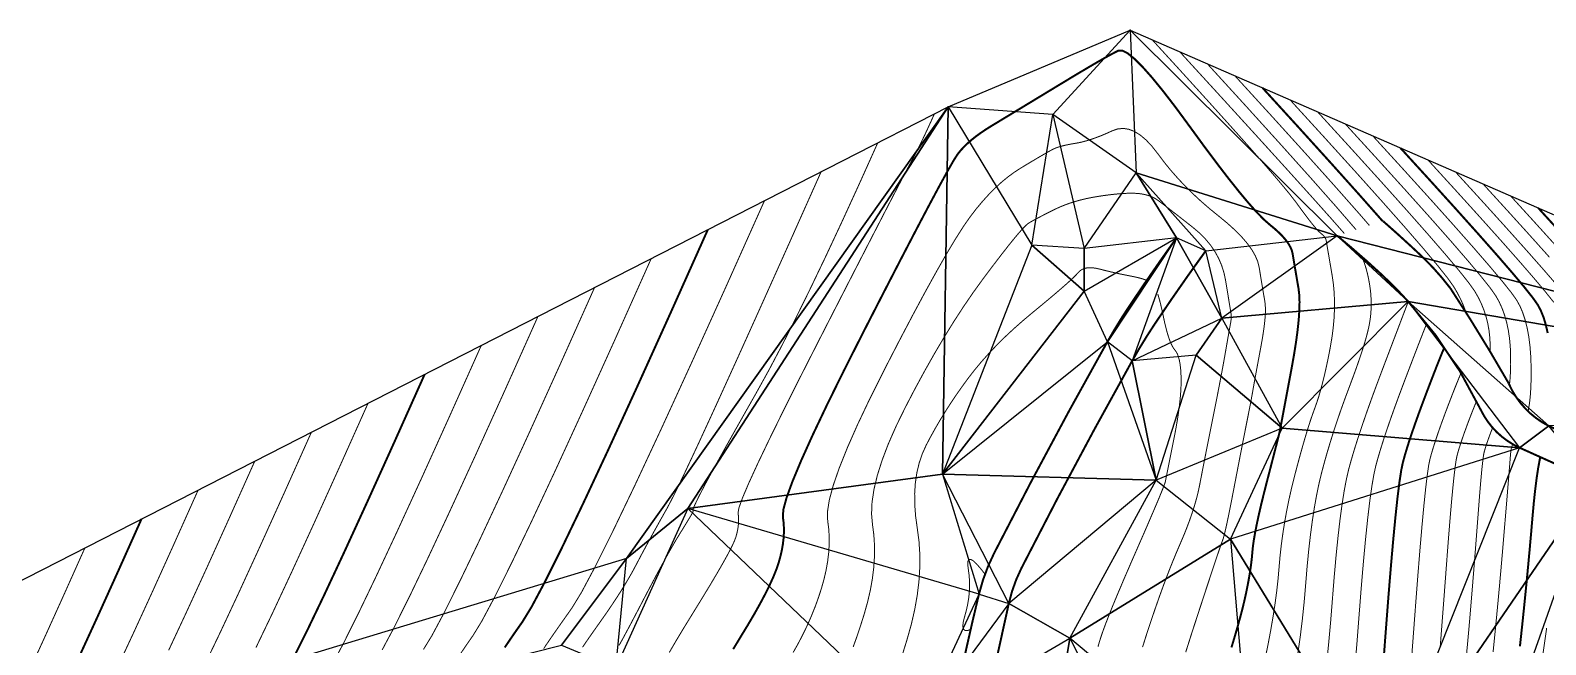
# Model space of a CAD drawing. Extents: x 1060 to 1934, y 610 to 1562.
# Drawn here: x 1162.7 to 1276.8, y 861.5 to 907.8 of the extents above; entities that cross this region are included whole.
import ezdxf

# ---------------------------------------------------------------- set-up
doc = ezdxf.new("R2010")
doc.units = 0
doc.header["$LTSCALE"] = 0.5
doc.header["$PDSIZE"] = 0.2
doc.linetypes.add('X3', pattern=[5, 4, -1])
for name, color, linetype in [('DGX', 2, 'CONTINUOUS'), ('DLSS', 4, 'CONTINUOUS'), ('SJW', 1, 'CONTINUOUS'), ('ZDH', 1, 'CONTINUOUS')]:
    doc.layers.add(name, color=color, linetype=linetype)

msp = doc.modelspace()

# ---------------------------------------------------------------- linework, layer by layer
at = {"layer": 'DGX', "color": 3, "linetype": 'Continuous', "const_width": 0.15, "flags": 128}
for points, elevation in [([(1215.656359957719, 861.1866494219983), (1216.197684294329, 862.084585948035), (1216.746067892382, 862.9822647481072), (1217.240658169771, 863.8236402288985), (1217.681455126496, 864.608712390409), (1218.068458762556, 865.3374812326385), (1218.401669077953, 866.0099467555874), (1218.681086072686, 866.6261089592554), (1218.906709746754, 867.1859678436425), (1219.078540100159, 867.6895234087488), (1219.21034252446, 868.1595012589337), (1219.315882411217, 868.6186269985566), (1219.39515976043, 869.0669006276174), (1219.448174572101, 869.5043221461164), (1219.474926846227, 869.9308915540533), (1219.47541658281, 870.3466088514283), (1219.44964378185, 870.7514740382413), (1219.397608443346, 871.1454871144922), (1219.43523196616, 871.7027500509118), (1219.678435749155, 872.5973648182309), (1220.127219792331, 873.8293314164492), (1220.781584095687, 875.3986498455669), (1221.641528659223, 877.3053201055839), (1222.70705348294, 879.5493421965002), (1223.978158566838, 882.1307161183158), (1225.454843910916, 885.0494418710308), (1226.947986041683, 887.9605043046987), (1228.268461485648, 890.518888269373), (1229.41627024281, 892.7245937650537), (1230.391412313169, 894.5776207917407), (1231.193887696726, 896.0779693494343), (1231.82369639348, 897.2256394381343), (1232.280838403432, 898.0206310578407), (1232.56531372658, 898.4629442085536), (1232.778659922039, 898.7289691610838), (1233.02241454892, 898.9950961862421), (1233.296577607224, 899.2613252840287), (1233.60114909695, 899.5276564544434), (1233.936129018099, 899.7940896974865), (1234.301517370671, 900.0606250131576), (1234.697314154665, 900.327262401457), (1235.123519370082, 900.5940018623846), (1235.590873540895, 900.8765909604746), (1236.110117191078, 901.1907772602611), (1236.681250320632, 901.5365607617442), (1237.304272929555, 901.9139414649238), (1237.979185017848, 902.3229193698), (1238.705986585511, 902.7634944763727), (1239.484677632545, 903.235666784642), (1240.315258158948, 903.7394362946077), (1241.13275287591, 904.2333350702579), (1241.872186494619, 904.6758951755804), (1242.533559015075, 905.0671166105753), (1243.116870437279, 905.4069993752424), (1243.62212076123, 905.6955434695819), (1244.049309986927, 905.9327488935936), (1244.398438114373, 906.1186156472777), (1244.669505143565, 906.2531437306342), (1244.956352711051, 906.2592435630412), (1245.352822453377, 906.0598255638773), (1245.858914370543, 905.6548897331425), (1246.474628462548, 905.0444360708366), (1247.199964729393, 904.2284645769597), (1248.034923171077, 903.206975251512), (1248.979503787602, 901.9799680944932), (1250.033706578966, 900.5474431059035), (1251.098123865632, 899.088644064132), (1252.073347968064, 897.7828147475677), (1252.95937888626, 896.6299551562107), (1253.756216620222, 895.630065290061), (1254.463861169948, 894.7831451491185), (1255.08231253544, 894.0891947333834), (1255.611570716696, 893.5482140428553), (1256.051635713718, 893.1602030775348), (1256.424797837833, 892.8534237235622), (1256.75334740037, 892.5561378670782), (1257.037284401329, 892.268345508083), (1257.27660884071, 891.9900466465767), (1257.471320718514, 891.721241282559), (1257.621420034739, 891.4619294160301), (1257.726906789387, 891.21211104699), (1257.787780982456, 890.9717861754386), (1257.82847293033, 890.7245640881833), (1257.873412949391, 890.4540540720315), (1257.922601039638, 890.1602561269829), (1257.976037201072, 889.8431702530378), (1258.033721433693, 889.502796450196), (1258.0956537375, 889.1391347184577), (1258.161834112493, 888.7521850578228), (1258.232262558674, 888.3419474682912), (1258.287600192109, 887.8788797210453), (1258.308508128865, 887.3334395872672), (1258.294986368945, 886.7056270669569), (1258.247034912346, 885.9954421601145), (1258.164653759069, 885.2028848667399), (1258.047842909115, 884.327955186833), (1257.896602362483, 883.3706531203941), (1257.710932119173, 882.3309786674231), (1257.520620035618, 881.3170519984313), (1257.355453968249, 880.4369932839306), (1257.215433917068, 879.6908025239209), (1257.100559882074, 879.0784797184021), (1257.010831863268, 878.6000248673744), (1256.946249860648, 878.2554379708376), (1256.906813874216, 878.0447190287919), (1256.89252390397, 877.9678680412371), (1256.890681593348, 877.9574135687404), (1256.888588585785, 877.945884171869), (1256.88624488128, 877.9332798506227), (1256.883650479835, 877.9196006050017), (1256.880805381448, 877.9048464350059), (1256.877709586121, 877.8890173406353), (1256.874363093852, 877.8721133218899), (1256.870765904642, 877.8541343787696), (1256.866664149017, 877.8335828713476), (1256.861803957502, 877.8089611596971), (1256.856185330098, 877.7802692438179), (1256.849808266805, 877.74750712371), (1256.842672767622, 877.7106747993734), (1256.83477883255, 877.6697722708082), (1256.826126461589, 877.6247995380143), (1256.816715654738, 877.5757566009918), (1256.792629852269, 877.4703857039638), (1256.739952494455, 877.2564290911534), (1256.658683581295, 876.9338867625607), (1256.548823112789, 876.5027587181858), (1256.410371088937, 875.9630449580284), (1256.243327509739, 875.3147454820887), (1256.047692375196, 874.5578602903668), (1255.823465685306, 873.6923893828623), (1255.598063784126, 872.8062783099125), (1255.398903015709, 871.9874726218542), (1255.225983380055, 871.2359723186873), (1255.079304877165, 870.5517774004119), (1254.958867507039, 869.9348878670279), (1254.864671269677, 869.3853037185353), (1254.796716165078, 868.9030249549342), (1254.755002193242, 868.4880515762245), (1254.720718410214, 868.097743125557), (1254.675053872038, 867.6894591460823), (1254.618008578712, 867.2631996378005), (1254.549582530237, 866.8189646007116), (1254.469775726613, 866.3567540348156), (1254.37858816784, 865.8765679401123), (1254.276019853918, 865.378406316602), (1254.162070784848, 864.8622691642845), (1254.02715806687, 864.300199994372), (1253.861698806225, 863.6642423180763), (1253.665693002915, 862.9543961353977), (1253.439140656938, 862.170661446336), (1253.182041768296, 861.3130382508913)], 27.5), ([(1255.529453148401, 903.44170944846), (1258.26466884623, 900.4465854089462), (1260.675955855815, 897.7849664457957), (1262.763314177158, 895.4568525590081), (1264.526743810257, 893.4622437485837), (1264.57903531903, 893.4019022664941)], 25), ([(1265.905340365957, 898.9260162792211), (1268.112644441414, 896.5089675966738), (1270.058539841028, 894.3610556826915), (1271.743026564798, 892.4822805372742), (1273.166104612724, 890.872642160422), (1274.327773984806, 889.5321405521347), (1275.228034681044, 888.4607757124126), (1275.866886701439, 887.6585476412554), (1276.244330045989, 887.1254563386632), (1276.476575698847, 886.6931169668114), (1276.679834644165, 886.1931446878755), (1276.854106881943, 885.6255395018551), (1276.99939241218, 884.9903014087505)], 22.5), ([(1276.281227583512, 894.4103231099824), (1277.960620036599, 892.5713497844013)], 20), ([(1198.448983938858, 861.3108075081635), (1198.828684011742, 861.8752472969828), (1199.273055665216, 862.5193828984213), (1199.782098899279, 863.243214312479), (1200.474065395336, 864.3729915992477), (1201.467206834791, 866.234964818819), (1202.761523217643, 868.8291339711927), (1204.357014543893, 872.1554990563691), (1206.25368081354, 876.2140600743479), (1208.451522026585, 881.0048170251292), (1210.950538183028, 886.5277699087131), (1213.750729282869, 892.7829187250996)], 25), ([(1269.219989794119, 883.9116972473535), (1269.197924048928, 883.8627067591299), (1269.058256846097, 883.5322393544274), (1268.885013921444, 883.1068494317312), (1268.678195274971, 882.5865369910413), (1268.437800906677, 881.9713020323577), (1268.163830816562, 881.2611445556805), (1267.856285004626, 880.4560645610095), (1267.544880602816, 879.6284973392685), (1267.259334743076, 878.8508781813814), (1266.999647425407, 878.123207087348), (1266.765818649808, 877.4454840571682), (1266.55784841628, 876.8177090908423), (1266.375736724823, 876.2398821883701), (1266.219483575437, 875.7120033497515), (1266.089088968121, 875.234072574987), (1265.966227834375, 874.6395603473792), (1265.832575105697, 873.7619371502318), (1265.688130782088, 872.6012029835446), (1265.532894863548, 871.1573578473177), (1265.366867350076, 869.430401741551), (1265.190048241672, 867.4203346662446), (1265.002437538337, 865.1271566213985), (1264.804035240071, 862.5508676070126), (1264.611085785127, 859.9945982760056)], 25), ([(1182.51303594933, 860.4673311495209), (1183.557271881055, 862.5602696904923), (1184.844491446301, 865.2439334298969), (1186.374694645069, 868.5183223677344), (1188.147881477357, 872.3834365040052), (1190.164051943166, 876.8392758387089), (1192.423206042497, 881.8858403718458)], 22.5), ([(1276.443739374819, 875.6500112819383), (1276.40049828975, 875.4664637369559), (1276.280539657731, 874.820978490953), (1276.1654815553, 874.0600037783095), (1276.05532398246, 873.1835395990253), (1275.950066939208, 872.1915859531006), (1275.849710425546, 871.0841428405352), (1275.749319344247, 869.9132440954523), (1275.643958598084, 868.7309235519754), (1275.533628187058, 867.5371812101041), (1275.418328111168, 866.3320170698387), (1275.298058370415, 865.1154311311791), (1275.172818964798, 863.8874233941252), (1275.042609894318, 862.6479938586772), (1274.907431158974, 861.3971425248349)], 22.5), ([(1162.524931073605, 852.8640450132755), (1162.949501906915, 853.5572440147173), (1163.558865063869, 854.6996974802229), (1164.353020544468, 856.291405409792), (1165.33196834871, 858.3323678034249), (1166.495708476598, 860.8225846611213), (1167.844240928129, 863.7620559828813), (1169.377565703305, 867.150781768705), (1171.095682802125, 870.9887620185923)], 20)]:
    msp.add_lwpolyline(points, dxfattribs=dict(at, elevation=elevation))
at = {"layer": 'DGX', "linetype": 'Continuous', "const_width": 0.075, "flags": 128}
for points, elevation in [([(1247.228743374357, 907.054263983851), (1249.452812995969, 904.6204363829258), (1251.428096535681, 902.44500648596), (1253.154593993492, 900.5279742929533), (1254.632305369404, 898.869339803906), (1255.861230663416, 897.4691030188178), (1256.841369875528, 896.3272639376889), (1257.57272300574, 895.4438225605193), (1258.055290054052, 894.8187788873088), (1258.397210919676, 894.3490933705112), (1258.706625501826, 893.9317264625804), (1258.9835338005, 893.566678163516), (1259.2279358157, 893.2539484733181), (1259.439831547425, 892.9935373919869), (1259.619220995674, 892.7854449195223), (1259.766104160449, 892.6296710559243), (1259.88048104175, 892.5262158011928), (1259.973070140214, 892.4500976156207), (1260.054589956483, 892.3763349595006), (1260.125040490555, 892.3049278328326), (1260.184421742432, 892.2358762356168), (1260.232733712113, 892.169180167853), (1260.269976399597, 892.1048396295413), (1260.296149804886, 892.0428546206817), (1260.311253927978, 891.9832251412743), (1260.326748676454, 891.8904943260561), (1260.354093957895, 891.7292053097644), (1260.393289772301, 891.4993580923993), (1260.444336119671, 891.2009526739607), (1260.507233000005, 890.8339890544487), (1260.581980413303, 890.3984672338631), (1260.668578359566, 889.8943872122042), (1260.767026838794, 889.3217489894716), (1260.856119553109, 888.7061079176195), (1260.914650204636, 888.0730193486019), (1260.942618793375, 887.4224832824185), (1260.940025319326, 886.7544997190694), (1260.906869782489, 886.0690686585547), (1260.843152182864, 885.3661901008743), (1260.74887252045, 884.6458640460282), (1260.624030795248, 883.9080904940165), (1260.483044395945, 883.1829587525273), (1260.340330711227, 882.5005581292488), (1260.195889741095, 881.8608886241809), (1260.049721485547, 881.2639502373238), (1259.901825944585, 880.7097429686772), (1259.752203118209, 880.1982668182414), (1259.600853006417, 879.7295217860163), (1259.447775609211, 879.303507872002), (1259.289294436848, 878.8695422433793), (1259.121732999584, 878.3769420673294), (1258.94509129742, 877.8257073438523), (1258.759369330357, 877.2158380729479), (1258.564567098393, 876.5473342546163), (1258.360684601529, 875.8201958888576), (1258.147721839765, 875.0344229756716), (1257.925678813101, 874.1900155150585), (1257.709279954962, 873.3178594860744), (1257.513249698774, 872.4488408677761), (1257.337588044537, 871.5829596601632), (1257.18229499225, 870.7202158632358), (1257.047370541914, 869.8606094769941), (1256.932814693528, 869.004140501438), (1256.838627447093, 868.1508089365673), (1256.764808802608, 867.3006147823821), (1256.688510579595, 866.431987151975), (1256.586884597574, 865.5233551584383), (1256.459930856545, 864.574718801772), (1256.307649356507, 863.586078081976), (1256.130040097462, 862.5574329990504), (1255.927103079409, 861.4887835529953), (1255.698838302348, 860.3801297438105)], 27), ([(1249.303920817868, 906.1511253500032), (1252.342872406718, 902.8301710732275), (1254.994361135082, 899.9233728113287), (1257.258387002961, 897.4307305643072), (1259.134950010354, 895.3522443321626), (1260.624050157262, 893.6879141148953), (1261.682275018671, 892.4870057593347)], 26.5), ([(1251.379098261379, 905.2479867161555), (1254.325478608156, 902.0216325338554), (1256.92292226173, 899.1545307510374), (1259.171429222102, 896.6466813677017), (1261.07099948927, 894.4980843838483), (1262.570640667635, 892.767582177486)], 26), ([(1253.45427570489, 904.3448480823077), (1256.295073727193, 901.2341089714008), (1258.799439058773, 898.4697485984166), (1260.96737169963, 896.0517669633549), (1262.798871649763, 893.9801640662159), (1263.574837993332, 893.08474222199)], 25.5), ([(1257.604630591912, 902.5385708146122), (1260.234263965267, 899.6590618464918), (1262.552472652858, 897.1001842931748), (1264.559256654686, 894.8619381546613), (1266.25461597075, 892.9443234309513), (1267.638550601052, 891.3473401220447), (1268.711060545589, 890.0709882279415), (1269.472145804364, 889.1152677486417), (1269.921806377375, 888.4801786841456), (1270.19779542275, 888.0089658244189), (1270.437866098616, 887.544873959428), (1270.642018404972, 887.0879030891728), (1270.810252341819, 886.6380532136532), (1270.835025667704, 886.5551614794208)], 24.5), ([(1259.679808035424, 901.6354321807645), (1262.203859084304, 898.8715382840373), (1264.428989449901, 896.415402140554), (1266.355199132214, 894.2670237503145), (1267.982488131244, 892.4264031133189), (1269.31085644699, 890.8935402295671), (1270.340304079453, 889.6684350990591), (1271.070831028633, 888.7510877217951), (1271.502437294529, 888.141498097775), (1271.767498747789, 887.6794810733593), (1271.998391259063, 887.2048514949088), (1272.19511482835, 886.7176093624234), (1272.35766945565, 886.2177546759033), (1272.486055140964, 885.7052874353483), (1272.58027188429, 885.1802076407586), (1272.640319685629, 884.642515292134), (1272.666198544982, 884.0922103894745), (1272.667435596187, 883.583066293349)], 24), ([(1210.843408706367, 860.9371656939377), (1211.348971611183, 861.8054107001742), (1211.944080649107, 862.7959214483277), (1212.628735820141, 863.9086979383981), (1213.31736838607, 865.0249616575637), (1213.924409608685, 866.0259340930027), (1214.449859487983, 866.9116152447152), (1214.893718023965, 867.6820051127011), (1215.255985216631, 868.3371036969605), (1215.536661065982, 868.8769109974933), (1215.735745572017, 869.3014270142995), (1215.853238734736, 869.6106517473793), (1215.922987286955, 869.8593594232775), (1215.978837961492, 870.1023242685393), (1216.020790758345, 870.3395462831647), (1216.048845677515, 870.5710254671538), (1216.063002719002, 870.7967618205065), (1216.063261882806, 871.0167553432228), (1216.049623168926, 871.2310060353028), (1216.022086577364, 871.4395138967463), (1216.087299485316, 871.8229656075139), (1216.35190926998, 872.5620478475659), (1216.815915931357, 873.6567606169021), (1217.479319469447, 875.1071039155229), (1218.342119884248, 876.913077743428), (1219.404317175763, 879.0746821006173), (1220.665911343989, 881.5919169870912), (1222.126902388928, 884.4647824028494), (1223.60056662706, 887.3433264925428), (1224.900180374865, 889.8775974008221), (1226.025743632343, 892.0675951276874), (1226.977256399494, 893.9133196731384), (1227.754718676318, 895.4147710371755), (1228.358130462816, 896.5719492197985), (1228.787491758987, 897.3848542210073), (1229.04280256483, 897.8534860408022), (1229.2177078259, 898.1699052313618), (1229.405852487747, 898.5261723448651), (1229.607236550372, 898.9222873813121), (1229.821860013775, 899.3582503407029), (1230.049722877956, 899.8340612230372), (1230.290825142915, 900.3497200283153), (1230.545166808652, 900.9052267565371), (1230.812747875166, 901.5005814077026)], 27), ([(1261.754985478935, 900.7322935469167), (1264.173454203341, 898.0840147215828), (1266.305506246943, 895.7306199879331), (1268.151141609742, 893.6721093459677), (1269.710360291737, 891.9084827956865), (1270.983162292929, 890.4397403370896), (1271.969547613317, 889.2658819701769), (1272.669516252902, 888.3869076949485), (1273.083068211682, 887.8028175114043), (1273.337202072829, 887.3499963222996), (1273.558916419511, 886.8648290303895), (1273.748211251729, 886.3473156356741), (1273.905086569483, 885.7974561381533), (1274.029542372771, 885.2152505378272), (1274.121578661596, 884.6006988346958), (1274.181195435955, 883.9538010287589), (1274.208392695851, 883.2745571200169), (1274.210011987981, 882.6080907484977), (1274.192894859045, 881.9995255542301), (1274.157041309044, 881.4488615372137), (1274.116014725289, 881.0785302195349)], 23.5), ([(1207.063520544249, 861.4710568740131), (1207.323568776358, 861.9416637351062), (1207.629322710341, 862.5065479922863), (1207.980782346199, 863.1657096455533), (1208.377947683931, 863.9191486949072), (1208.820818723538, 864.7668651403482), (1209.272359698481, 865.6298111909887), (1209.695534842221, 866.4289390559413), (1210.09034415476, 867.1642487352062), (1210.456787636095, 867.8357402287834), (1210.794865286229, 868.4434135366727), (1211.10457710516, 868.9872686588742), (1211.385923092888, 869.467305595388), (1211.638903249415, 869.8835243462139), (1211.863304493347, 870.2455492928825), (1212.058913743296, 870.5630048169243), (1212.22573099926, 870.835890918339), (1212.363756261239, 871.0642075971269), (1212.472989529234, 871.247954853288), (1212.553430803245, 871.3871326868222), (1212.605080083271, 871.4817410977295), (1212.627937369313, 871.5317800860098), (1212.635632049451, 871.5592175876213), (1212.641793511766, 871.5860215385221), (1212.646421756259, 871.6121919387122), (1212.649516782929, 871.6377287881913), (1212.651078591776, 871.6626320869598), (1212.651107182801, 871.6869018350175), (1212.649602556003, 871.7105380323644), (1212.646564711382, 871.7335406790005), (1212.653759017953, 871.7758431809001), (1212.682950844731, 871.8573789440376), (1212.734140191716, 871.9781479684127), (1212.807327058907, 872.1381502540257), (1212.902511446305, 872.3373858008764), (1213.01969335391, 872.575854608965), (1213.158872781721, 872.8535566782913), (1213.320049729739, 873.1704920088553), (1213.535444483574, 873.5811146053484), (1213.837277328833, 874.1398784724616), (1214.225548265519, 874.8467836101952), (1214.70025729363, 875.7018300185489), (1215.261404413166, 876.7050176975229), (1215.908989624128, 877.856346647117), (1216.643012926515, 879.1558168673314), (1217.463474320328, 880.6034283581662), (1218.361128594082, 882.2273648650879), (1219.32673053629, 884.0558101335637), (1220.360280146953, 886.0887641635934), (1221.461777426071, 888.3262269551772), (1222.631222373644, 890.7681985083149), (1223.868614989672, 893.4146788230066), (1225.173955274154, 896.2656678992523), (1226.547243227092, 899.3211657370521)], 26.5), ([(1220.174767398693, 860.9395678386508), (1220.556906730857, 861.6213463647942), (1220.913050765009, 862.3058095361027), (1221.243199501148, 862.992957352576), (1221.547352939275, 863.6827898142143), (1221.825511079389, 864.3753069210175), (1222.077673921492, 865.0705086729854), (1222.303841465582, 865.7683950701182), (1222.497697761964, 866.4596430945898), (1222.652926860942, 867.1349297285738), (1222.769528762516, 867.7942549720701), (1222.847503466686, 868.4376188250789), (1222.886850973453, 869.0650212876001), (1222.887571282815, 869.6764623596337), (1222.849664394773, 870.2719420411797), (1222.773130309327, 870.8514603322382), (1222.755833137324, 871.529109966687), (1222.895636989609, 872.4189836784041), (1223.192541866182, 873.5210814673894), (1223.646547767044, 874.8354033336431), (1224.257654692194, 876.361949277165), (1225.025862641633, 878.1007192979553), (1225.95117161536, 880.0517133960137), (1227.033581613376, 882.2149315713407), (1228.150703529678, 884.3809825836629), (1229.180148258265, 886.3404751927077), (1230.121915799137, 888.0934093984749), (1230.976006152294, 889.6397852009648), (1231.742419317735, 890.9796026001771), (1232.421155295461, 892.112861596112), (1233.012214085472, 893.0395621887694), (1233.515595687767, 893.7597043781492), (1233.976992168754, 894.3564930877695), (1234.442095594839, 894.9131332411483), (1234.910905966023, 895.4296248382853), (1235.383423282304, 895.9059678791808), (1235.859647543684, 896.3421623638347), (1236.339578750161, 896.7382082922469), (1236.823216901737, 897.0941056644175), (1237.310561998411, 897.4098544803464), (1237.777080662764, 897.6909638976301), (1238.198239517376, 897.942943073865), (1238.574038562248, 898.165792009051), (1238.90447779738, 898.359510703188), (1239.18955722277, 898.5240991562763), (1239.42927683842, 898.6595573683156), (1239.62363664433, 898.765885339306), (1239.7726366405, 898.8430830692475), (1239.909031755923, 898.904625227803), (1240.065576919598, 898.9639864846348), (1240.242272131522, 899.0211668397433), (1240.439117391696, 899.0761662931282), (1240.65611270012, 899.1289848447896), (1240.893258056794, 899.1796224947274), (1241.150553461718, 899.2280792429418), (1241.427998914892, 899.2743550894327), (1241.722997301401, 899.328655170511), (1242.032951506328, 899.4011846224873), (1242.357861529674, 899.491943445362), (1242.697727371438, 899.600931639135), (1243.052549031621, 899.7281492038061), (1243.422326510223, 899.8735961393753), (1243.807059807244, 900.0372724458429), (1244.206748922682, 900.2191781232086), (1244.616718954255, 900.3591499930346), (1245.032294999674, 900.3970248768832), (1245.453477058942, 900.332802774754), (1245.880265132057, 900.1664836866472), (1246.312659219019, 899.8980676125628), (1246.750659319829, 899.5275545525009), (1247.194265434486, 899.0549445064612), (1247.643477562991, 898.480237474444), (1248.110542569346, 897.859481903805), (1248.607707317552, 897.2487262418996), (1249.134971807611, 896.647970488728), (1249.692336039522, 896.0572146442902), (1250.279800013285, 895.4764587085862), (1250.8973637289, 894.9057026816159), (1251.545027186367, 894.3449465633795), (1252.222790385686, 893.7941903538767), (1252.876525535451, 893.2567498315036), (1253.452104844257, 892.7359407746559), (1253.949528312103, 892.2317631833336), (1254.368795938989, 891.7442170575366), (1254.709907724915, 891.2733023972651), (1254.972863669881, 890.8190192025189), (1255.157663773888, 890.3813674732983), (1255.264308036934, 889.960347209603), (1255.330197184206, 889.5586338503106), (1255.392731940886, 889.1789028342984), (1255.451912306975, 888.8211541615665), (1255.507738282473, 888.4853878321148), (1255.56020986738, 888.1716038459434), (1255.609327061696, 887.8798022030523), (1255.65508986542, 887.6099829034415), (1255.697498278554, 887.3621459471108), (1255.728565020131, 887.1021780890078), (1255.740302809188, 886.7959660840797), (1255.732711645723, 886.4435099323266), (1255.705791529738, 886.0448096337484), (1255.659542461232, 885.5998651883451), (1255.593964440205, 885.1086765961168), (1255.509057466657, 884.5712438570633), (1255.404821540588, 883.9875669711848), (1255.295696975468, 883.4051603598649), (1255.196124084767, 882.8715384444873), (1255.106102868485, 882.386701225052), (1255.025633326621, 881.9506487015591), (1254.954715459176, 881.5633808740084), (1254.893349266149, 881.2248977424), (1254.841534747541, 880.935199306734), (1254.799271903352, 880.6942855670103), (1254.759048121432, 880.4660295841662), (1254.713350789632, 880.2143044191394), (1254.662179907951, 879.9391100719295), (1254.605535476391, 879.6404465425367), (1254.54341749495, 879.318313830961), (1254.475825963629, 878.9727119372023), (1254.402760882428, 878.6036408612608), (1254.324222251347, 878.2111006031364), (1254.237839262824, 877.7789421910268), (1254.141241109299, 877.2910166531298), (1254.034427790771, 876.7473239894455), (1253.917399307241, 876.1478641999737), (1253.790155658708, 875.4926372847145), (1253.652696845172, 874.7816432436681), (1253.505022866633, 874.0148820768342), (1253.347133723093, 873.192353784213), (1253.191540850109, 872.3887576052639), (1253.050755683243, 871.6787927794467), (1252.924778222494, 871.0624593067612), (1252.813608467862, 870.5397571872074), (1252.717246419347, 870.1106864207854), (1252.63569207695, 869.7752470074952), (1252.56894544067, 869.5334389473368), (1252.517006510507, 869.3852622403101), (1252.44231768473, 869.1892352087214), (1252.307321361607, 868.8038761748766), (1252.112017541138, 868.2291851387758), (1251.856406223323, 867.4651621004191), (1251.540487408162, 866.5118070598064), (1251.164261095656, 865.3691200169377), (1250.727727285803, 864.0371009718131), (1250.230885978604, 862.5157499244324), (1249.735453006306, 860.9563708511486)], 28), ([(1263.830162922446, 899.8291549130689), (1266.143049322377, 897.2964911591283), (1268.182023043986, 895.0458378353123), (1269.94708408727, 893.077194941621), (1271.438232452231, 891.3905624780542), (1272.655468138867, 889.9859404446122), (1273.598791147181, 888.8633288412948), (1274.26820147717, 888.022727668102), (1274.663699128836, 887.4641369250337), (1274.906905397869, 887.0205115712399), (1275.119441579959, 886.5248065658703), (1275.301307675108, 885.9770219089248), (1275.452503683314, 885.3771576004034), (1275.573029604578, 884.7252136403062), (1275.662885438901, 884.021190028633), (1275.722071186281, 883.265086765384), (1275.750586846719, 882.4569038505591), (1275.752529350851, 881.6574102591759), (1275.731995629314, 880.9273749662519), (1275.688985682107, 880.2667979717872), (1275.62349950923, 879.6756792757819), (1275.535537110685, 879.1540188782357), (1275.521366879312, 879.0959974349528)], 23), ([(1204.308244820924, 861.3328598459102), (1204.600616290595, 861.7599235010373), (1204.930284889638, 862.2347690860113), (1205.297250618055, 862.757396600832), (1205.701513475846, 863.3278060454996), (1206.113024944717, 863.9138456120763), (1206.50173650638, 864.4833634926243), (1206.867648160832, 865.0363596871437), (1207.210759908075, 865.5728341956342), (1207.531071748108, 866.0927870180961), (1207.828583680932, 866.5962181545293), (1208.103295706546, 867.0831276049337), (1208.355207824951, 867.5535153693095), (1208.602587908085, 868.0253439183482), (1208.863703827887, 868.5165757227413), (1209.138555584357, 869.0272107824891), (1209.427143177495, 869.5572490975915), (1209.729466607301, 870.1066906680483), (1210.045525873776, 870.6755354938596), (1210.375320976919, 871.2637835750255), (1210.71885191673, 871.871434911546), (1211.206121021705, 872.8064674295136), (1211.96713062034, 874.376859055021), (1213.001880712636, 876.5826097880682), (1214.310371298592, 879.4237196286551), (1215.892602378208, 882.9001885767819), (1217.748573951484, 887.0120166324485), (1219.87828601842, 891.7592037956548), (1222.281738579017, 897.141750066401)], 26), ([(1267.980517809468, 898.0228776453735), (1270.082239560451, 895.7214440342193), (1271.935056638071, 893.6762735300706), (1273.538969042326, 891.8873661329274), (1274.893976773218, 890.3547218427896), (1276.000079830745, 889.0783406596572), (1276.857278214908, 888.0582225835302), (1277.465571925708, 887.2943676144088)], 22), ([(1270.055695252979, 897.1197390115257), (1272.051834679488, 894.9339204717647), (1273.811573435113, 892.9914913774497), (1275.334911519854, 891.2924517285805), (1276.621848933711, 889.8368015251572), (1277.672385676684, 888.6245407671796)], 21.5), ([(1272.13087269649, 896.2166003776779), (1274.021429798525, 894.1463969093103), (1275.688090232156, 892.3067092248289), (1277.130853997382, 890.6975373242337)], 21), ([(1201.38365011623, 861.2250184929978), (1201.564117822686, 861.497838992429), (1201.814009484268, 861.8652721420478), (1202.133325100975, 862.3273179418544), (1202.522064672807, 862.8839763918485), (1202.980228199764, 863.5352474920302), (1203.507815681847, 864.2811312423994), (1204.226521744178, 865.4545663577007), (1205.258041011883, 867.3884915526785), (1206.60237348496, 870.0829068273327), (1208.259519163411, 873.5378121816634), (1210.229478047234, 877.7532076156704), (1212.512250136431, 882.7290931293539), (1215.107835431, 888.4654687227138), (1218.016233930943, 894.9623343957502)], 25.5), ([(1224.693036800596, 861.355632872841), (1224.969936086093, 862.1245048827793), (1225.24863809623, 862.9550495023282), (1225.529142831005, 863.8472667314877), (1225.785052999469, 864.7597849302459), (1225.989971310668, 865.6512324585909), (1226.143897764602, 866.5216093165228), (1226.246832361272, 867.3709155040414), (1226.298775100678, 868.1991510211468), (1226.29972598282, 869.0063158678391), (1226.249685007697, 869.7924100441181), (1226.14865217531, 870.5574335499841), (1226.076434308488, 871.355469882462), (1226.112838230063, 872.2406025385771), (1226.257863940034, 873.2128315183296), (1226.511511438402, 874.2721568217192), (1226.873780725166, 875.4185784487462), (1227.344671800326, 876.6520963994103), (1227.924184663883, 877.9727106737117), (1228.612319315836, 879.3804212716504), (1229.353421017673, 880.8014608626271), (1230.091835030883, 882.1620621160423), (1230.827561355464, 883.4622250318962), (1231.560599991418, 884.7019496101886), (1232.290950938744, 885.8812358509198), (1233.018614197442, 887.0000837540895), (1233.743589767513, 888.0584933196978), (1234.465877648955, 889.0564645477448), (1235.150529526881, 889.9690308356625), (1235.762597086402, 890.7712255808829), (1236.302080327519, 891.4630487834061), (1236.768979250231, 892.044500443232), (1237.163293854539, 892.5155805603606), (1237.485024140442, 892.8762891347919), (1237.73417010794, 893.126626166526), (1237.910731757034, 893.2665916555629), (1238.063883774855, 893.3568069317517), (1238.242800848536, 893.4578933249418), (1238.447482978076, 893.569850835133), (1238.677930163476, 893.6926794623255), (1238.934142404735, 893.8263792065192), (1239.216119701854, 893.970950067714), (1239.523862054832, 894.1263920459102), (1239.85736946367, 894.2927051411075), (1240.211312348735, 894.4583088061281), (1240.580361130395, 894.6116224937939), (1240.96451580865, 894.7526462041052), (1241.3637763835, 894.8813799370616), (1241.778142854944, 894.9978236926635), (1242.207615222984, 895.1019774709106), (1242.652193487619, 895.1938412718031), (1243.111877648848, 895.2734150953409), (1243.565719375257, 895.341328866121), (1243.99277033543, 895.3982125087407), (1244.393030529366, 895.4440660231998), (1244.766499957066, 895.4788894094984), (1245.11317861853, 895.5026826676365), (1245.433066513757, 895.515445797614), (1245.726163642749, 895.5171787994311), (1245.992470005503, 895.5078816730875), (1246.239193676299, 895.4869984966663), (1246.473542729413, 895.4539733482501), (1246.695517164846, 895.408806227839), (1246.905116982596, 895.3514971354331), (1247.102342182665, 895.2820460710321), (1247.287192765051, 895.2004530346364), (1247.459668729756, 895.1067180262456), (1247.619770076779, 895.0008410458602), (1247.796245345157, 894.8705396931547), (1248.017843073926, 894.7035315678046), (1248.284563263086, 894.4998166698097), (1248.596405912637, 894.25939499917), (1248.95337102258, 893.9822665558856), (1249.355458592913, 893.6684313399564), (1249.802668623638, 893.3178893513826), (1250.295001114754, 892.930640590164), (1250.783749276787, 892.5135241431532), (1251.220206320263, 892.0733790972027), (1251.604372245181, 891.6102054523126), (1251.936247051542, 891.1240032084829), (1252.215830739345, 890.6147723657134), (1252.443123308592, 890.0825129240044), (1252.618124759281, 889.5272248833556), (1252.740835091413, 888.9489082437674), (1252.831921438082, 888.3927036124378), (1252.912050932381, 887.9037515965653), (1252.981223574312, 887.48205219615), (1253.039439363874, 887.1276054111918), (1253.086698301068, 886.8404112416907), (1253.123000385892, 886.6204696876468), (1253.148345618347, 886.4677807490601), (1253.162733998434, 886.3823444259305), (1253.169529848154, 886.3254764569705), (1253.17209748951, 886.2584925808924), (1253.170436922502, 886.1813927976964), (1253.16454814713, 886.0941771073824), (1253.154431163395, 885.9968455099504), (1253.140085971295, 885.8893980054005), (1253.121512570831, 885.7718345937325), (1253.098710962004, 885.6441552749466), (1253.070773915319, 885.4932687212985), (1253.036794201285, 885.306083605044), (1252.996771819901, 885.0825999261831), (1252.950706771167, 884.8228176847159), (1252.898599055083, 884.5267368806424), (1252.84044867165, 884.1943575139624), (1252.776255620867, 883.8256795846761), (1252.706019902734, 883.4207030927835), (1252.627414649516, 882.9746455995921), (1252.538112993479, 882.4827246664097), (1252.438114934623, 881.9449402932362), (1252.327420472947, 881.3612924800716), (1252.206029608453, 880.731781226916), (1252.073942341138, 880.0564065337694), (1251.931158671005, 879.3351684006317), (1251.777678598052, 878.568066827503), (1251.623081548272, 877.7976949452036), (1251.476946947656, 877.066645884554), (1251.339274796203, 876.3749196455541), (1251.210065093915, 875.7225162282039), (1251.089317840791, 875.1094356325035), (1250.977033036831, 874.5356778584528), (1250.873210682035, 874.0012429060519), (1250.777850776403, 873.5061307753008), (1250.674506791692, 873.0196309631193), (1250.546732199659, 872.5110329664276), (1250.394527000303, 871.9803367852255), (1250.217891193626, 871.4275424195132), (1250.016824779627, 870.8526498692905), (1249.791327758306, 870.2556591345576), (1249.541400129662, 869.6365702153144), (1249.267041893697, 868.9953831115608), (1248.977704552489, 868.3205133916945), (1248.682839608118, 867.6003766241129), (1248.382447060585, 866.834972808816), (1248.076526909889, 866.0243019458038), (1247.76507915603, 865.1683640350764), (1247.448103799008, 864.2671590766336), (1247.125600838823, 863.3206870704755), (1246.797570275475, 862.328948016602), (1246.486309820199, 861.3411717492718)], 28.5), ([(1274.206050140001, 895.3134617438302), (1275.991024917562, 893.3588733468558), (1277.564607029198, 891.6219270722081)], 20.5), ([(1195.135303350677, 860.8665182021173), (1195.565883130668, 861.5035183048126), (1196.056382116712, 862.2052973825587), (1196.721609046494, 863.2914168407947), (1197.676372657699, 865.0814380849594), (1198.920672950325, 867.5753611150526), (1200.454509924375, 870.7731859310745), (1202.277883579846, 874.6749125330252), (1204.39079391674, 879.2805409209044), (1206.793240935056, 884.5900710947124), (1209.485224634794, 890.6035030544489)], 24.5), ([(1262.998921655819, 890.7404570738412), (1263.01641608361, 890.704393989787), (1263.129249191471, 890.432238284372), (1263.234023488394, 890.13713396287), (1263.330738974379, 889.819081025281), (1263.419395649424, 889.4780794716049), (1263.499993513531, 889.1141293018419), (1263.572532566699, 888.7272305159918), (1263.632403529475, 888.3305449261578), (1263.674997122405, 887.9372343444433), (1263.700313345489, 887.547298770848), (1263.708352198726, 887.160738205372), (1263.699113682117, 886.7775526480153), (1263.672597795662, 886.397742098778), (1263.628804539361, 886.0213065576601), (1263.567733913214, 885.6482460246615), (1263.482653695777, 885.2482276132886), (1263.366831665608, 884.790918437048), (1263.220267822706, 884.2763184959397), (1263.042962167071, 883.7044277899637), (1262.834914698704, 883.0752463191199), (1262.596125417604, 882.3887740834083), (1262.326594323771, 881.6450110828291), (1262.026321417206, 880.8439573173821), (1261.717948861119, 880.0180810702154), (1261.424118818723, 879.199850624477), (1261.144831290019, 878.3892659801668), (1260.880086275004, 877.586327137285), (1260.629883773681, 876.7910340958315), (1260.394223786049, 876.0033868558062), (1260.173106312107, 875.2233854172092), (1259.966531351856, 874.4510297800406), (1259.773516924815, 873.6482847014007), (1259.593081050505, 872.77711493839), (1259.425223728924, 871.8375204910086), (1259.269944960074, 870.8295013592564), (1259.127244743954, 869.7530575431334), (1258.997123080564, 868.6081890426397), (1258.879579969904, 867.3948958577752), (1258.774615411974, 866.1131779885399), (1258.663747023841, 864.7989058047689), (1258.528492422573, 863.4879496762974), (1258.36885160817, 862.1803096031252), (1258.18482458063, 860.8759855852525)], 26.5), ([(1246.798018011212, 888.9544480005278), (1246.727749474812, 888.984600645131), (1246.512784972051, 889.059987091065), (1246.269015147018, 889.1308779774637), (1245.996439999714, 889.1972733043272), (1245.69505953014, 889.2591730716554), (1245.380763415354, 889.3198610207598), (1245.069441332419, 889.3826208929521), (1244.761093281333, 889.4474526882321), (1244.455719262097, 889.5143564066), (1244.15331927471, 889.5833320480556), (1243.853893319174, 889.6543796125989), (1243.557441395487, 889.72749910023), (1243.26396350365, 889.8026905109489), (1242.982972057482, 889.8651917239158), (1242.723979470803, 889.900240618291), (1242.486985743613, 889.9078371940747), (1242.271990875912, 889.8879814512666), (1242.078994867701, 889.8406733898669), (1241.907997718978, 889.7659130098755), (1241.758999429745, 889.6637003112924), (1241.632, 889.5340352941176), (1241.476740148961, 889.361499654192), (1241.242960595845, 889.1306750873564), (1240.930661340652, 888.8415615936107), (1240.539842383382, 888.4941591729549), (1240.070503724034, 888.0884678253891), (1239.522645362609, 887.6244875509133), (1238.896267299107, 887.1022183495273), (1238.191369533528, 886.5216602212314), (1237.464597082635, 885.9109688097457), (1236.77259496319, 885.2982997587906), (1236.115363175196, 884.683653068366), (1235.49290171865, 884.0670287384719), (1234.905210593554, 883.4484267691083), (1234.352289799907, 882.8278471602754), (1233.83413933771, 882.205289911973), (1233.350759206961, 881.5807550242012), (1232.893643265868, 880.9547523418166), (1232.454285372634, 880.3277917096763), (1232.032685527261, 879.6998731277799), (1231.628843729748, 879.0709965961278), (1231.242759980095, 878.4411621147198), (1230.874434278302, 877.8103696835558), (1230.523866624369, 877.178619302636), (1230.191057018296, 876.5459109719602), (1229.897197712406, 875.8937079514097), (1229.663480959019, 875.2034735008654), (1229.489906758137, 874.4752076203273), (1229.376475109759, 873.7089103097953), (1229.323186013886, 872.9045815692697), (1229.330039470517, 872.0622213987502), (1229.397035479652, 871.181829798237), (1229.524174041291, 870.26340676773), (1229.64970562062, 869.3128780470566), (1229.711880682825, 868.3361693760445), (1229.710699227904, 867.3332807546936), (1229.646161255858, 866.304212183004), (1229.518266766688, 865.2489636609754), (1229.327015760393, 864.1675351886081), (1229.072408236973, 863.0599267659021), (1228.754444196429, 861.9261383928572), (1228.419602270967, 860.839590331671)], 29), ([(1192.330665334145, 861.1673804526383), (1192.969152697652, 862.2098420823417), (1193.885538480607, 863.9279113510997), (1195.079822683008, 866.3215882589126), (1196.552005304856, 869.3908728057802), (1198.302086346152, 873.1357649917026), (1200.330065806894, 877.5562648166797), (1202.635943687083, 882.6523722807117), (1205.21971998672, 888.4240873837983)], 24), ([(1243.126859067842, 861.35997594216), (1243.237608859227, 861.740239513642), (1243.364254572346, 862.1421461087716), (1243.523474391843, 862.6042731691377), (1243.73194650236, 863.1651981363293), (1243.989670903897, 863.8249210103462), (1244.296647596455, 864.5834417911884), (1244.652876580032, 865.4407604788561), (1245.05835785463, 866.3968770733492), (1245.513091420249, 867.4517915746676), (1246.017077276887, 868.6055039828115), (1246.513854818655, 869.7397014832918), (1246.946963439661, 870.7360712616198), (1247.316403139907, 871.5946133177955), (1247.622173919391, 872.3153276518187), (1247.864275778113, 872.8982142636897), (1248.042708716074, 873.3432731534083), (1248.157472733274, 873.6505043209746), (1248.208567829713, 873.8199077663885), (1248.235437212342, 873.957951497887), (1248.277524088112, 874.1711035237072), (1248.334828457024, 874.4593638438489), (1248.407350319078, 874.8227324583122), (1248.495089674273, 875.2612093670971), (1248.598046522611, 875.7747945702037), (1248.716220864089, 876.3634880676317), (1248.849612698709, 877.0272898593814), (1248.981450973957, 877.7113182675795), (1249.094964637316, 878.3606916143528), (1249.190153688789, 878.9754098997014), (1249.267018128373, 879.5554731236252), (1249.32555795607, 880.1008812861243), (1249.365773171879, 880.6116343871985), (1249.387663775801, 881.087732426848), (1249.391229767835, 881.5291754050727), (1249.378932868096, 881.9345006802724), (1249.353234796698, 882.3022456108471), (1249.314135553642, 882.6324101967965), (1249.261635138928, 882.9249944381208), (1249.195733552555, 883.1799983348201), (1249.116430794524, 883.3974218868941), (1249.023726864835, 883.577265094343), (1248.917621763487, 883.719527957167), (1248.805417349403, 883.8668634067983), (1248.694415481506, 884.0619243746698), (1248.584616159796, 884.3047108607815), (1248.476019384273, 884.5952228651333), (1248.368625154936, 884.9334603877253), (1248.262433471787, 885.3194234285576), (1248.157444334824, 885.7531119876298), (1248.053657744048, 886.2345260649424), (1247.951587724187, 886.7141991280881), (1247.851748299968, 887.1426646446602), (1247.754139471392, 887.5199226146584), (1247.658761238458, 887.8459730380828), (1247.630581083344, 887.9291218449337)], 29), ([(1266.496289475537, 887.3551259662585), (1266.466454706727, 887.2769502922105), (1266.37717137382, 887.0424762940945), (1266.228550654459, 886.6519952893066), (1266.020592548644, 886.1055072778466), (1265.753297056374, 885.4030122597147), (1265.42666417765, 884.5445102349108), (1265.040693912472, 883.530001203435), (1264.595386260839, 882.3594851652871), (1264.139344422052, 881.1475392989846), (1263.72117159541, 880.0087407830449), (1263.340867780914, 878.9430896174678), (1262.998432978563, 877.9505858022534), (1262.693867188357, 877.0312293374017), (1262.427170410296, 876.1850202229127), (1262.198342644381, 875.4119584587863), (1262.007383890611, 874.7120440450227), (1261.837753894669, 873.9787099167269), (1261.672912402236, 873.1053890090039), (1261.512859413313, 872.0920813218539), (1261.357594927899, 870.9387868552768), (1261.207118945995, 869.6455056092726), (1261.0614314676, 868.2122375838412), (1260.920532492715, 866.6389827789828), (1260.78442202134, 864.9257411946974), (1260.646193277603, 863.1974699618478), (1260.498939485635, 861.5791262112969), (1260.342660645435, 860.0707099430449)], 26), ([(1189.21669634881, 861.1282673238886), (1190.094704303514, 862.7743846172401), (1191.23897241569, 865.0678154027725), (1192.649500685338, 868.0085596804857), (1194.326289112457, 871.5966174503799), (1196.269337697049, 875.8319887124549), (1198.478646439111, 880.7146734667107), (1200.954215338646, 886.2446717131475)], 23.5), ([(1267.892204747348, 885.7025038203072), (1267.885235118333, 885.6876009690245), (1267.787547711374, 885.4525915266121), (1267.643403750278, 885.0921173218669), (1267.452803235044, 884.6061783547888), (1267.215746165672, 883.9947746253779), (1266.932232542163, 883.2579061336342), (1266.602262364517, 882.3955728795576), (1266.225835632733, 881.4077748631482), (1265.842112512434, 880.3880183191266), (1265.490253169243, 879.429809482213), (1265.17025760316, 878.5331483524078), (1264.882125814185, 877.6980349297107), (1264.625857802318, 876.9244692141219), (1264.40145356756, 876.2124512056413), (1264.208913109909, 875.5619809042689), (1264.048236429366, 874.9730583100048), (1263.901990864522, 874.309135132053), (1263.752743753967, 873.4336630796179), (1263.6004950977, 872.3466421526992), (1263.445244895723, 871.0480723512973), (1263.286993148035, 869.5379536754118), (1263.125739854636, 867.8162861250429), (1262.961485015526, 865.8830697001906), (1262.794228630705, 863.738304400855), (1262.628639531365, 861.5960341189267), (1262.469386548697, 859.6703027462966)], 25.5), ([(1185.464239999968, 860.0466925654356), (1186.303870126422, 861.6208578833805), (1187.398122148373, 863.8140425466324), (1188.74699606582, 866.6262465551913), (1190.350491878763, 870.0574699090572), (1192.208609587203, 874.10771260823), (1194.321349191139, 878.7769746527098), (1196.688710690571, 884.0652560424966)], 23), ([(1270.471814320847, 881.9693290585707), (1270.317224607844, 881.6075205086736), (1270.140644384269, 881.1782993567047), (1269.94336927119, 880.6846979310812), (1269.725399268607, 880.1267162318032), (1269.48673437652, 879.5043542588708), (1269.247648693198, 878.8689763594106), (1269.028416316909, 878.2719468805496), (1268.829037247653, 877.713265822288), (1268.649511485431, 877.1929331846256), (1268.489839030242, 876.7109489675627), (1268.350019882087, 876.2673131710989), (1268.230054040965, 875.8620257952343), (1268.129941506876, 875.495086839969), (1268.034135187715, 875.0189336725184), (1267.927087991375, 874.2860036600981), (1267.808799917858, 873.2962968027078), (1267.679270967162, 872.0498131003478), (1267.538501139288, 870.5465525530179), (1267.386490434236, 868.7865151607183), (1267.223238852006, 866.7697009234487), (1267.048746392597, 864.4961098412093), (1266.878554847214, 862.2283577719564), (1266.728206007061, 860.2290605736466)], 24.5), ([(1179.716421613738, 861.3064968343523), (1180.941986826783, 863.8616203046025), (1182.398897411374, 866.979174826412), (1184.087153367511, 870.6591603997806), (1186.006754695194, 874.9015770247083), (1188.157701394422, 879.7064247011954)], 22), ([(1271.639317844672, 879.8537598511906), (1271.603093493567, 879.7700617223682), (1271.448937635703, 879.3980938298049), (1271.286967720652, 878.9922879079262), (1271.117183748413, 878.552643956732), (1270.950416783579, 878.1094553795526), (1270.797497890741, 877.693015579718), (1270.6584270699, 877.3033245572282), (1270.533204321054, 876.9403823120831), (1270.421829644204, 876.6041888442829), (1270.32430303935, 876.2947441538275), (1270.240624506492, 876.0120482407169), (1270.170794045631, 875.7561011049512), (1270.103967254347, 875.4239749089013), (1270.029299730221, 874.9127418149384), (1269.946791473255, 874.2224018230625), (1269.856442483447, 873.3529549332736), (1269.758252760798, 872.3044011455715), (1269.652222305308, 871.0767404599566), (1269.538351116977, 869.6699728764286), (1269.416639195804, 868.0840983949874), (1269.295487089276, 866.4732562870718), (1269.183295344878, 864.99158582412), (1269.08006396261, 863.6390870061318), (1268.985792942472, 862.4157598331076), (1268.900482284464, 861.321604305047)], 24), ([(1272.849879510684, 877.8610747540248), (1272.848536172697, 877.8578595840488), (1272.747633120307, 877.6009336545932), (1272.653184873961, 877.3499343996946), (1272.566579464574, 877.1140842788861), (1272.487816892146, 876.8933832921682), (1272.416897156676, 876.6878314395406), (1272.353820258166, 876.4974287210032), (1272.298586196614, 876.3221751365563), (1272.251194972021, 876.1620706861996), (1272.211646584386, 876.0171153699333), (1272.173799320979, 875.8290161452841), (1272.131511469067, 875.5394799697787), (1272.084783028652, 875.148506843417), (1272.033613999732, 874.6560967661992), (1271.978004382308, 874.062249738125), (1271.91795417638, 873.3669657591948), (1271.853463381948, 872.5702448294084), (1271.784531999011, 871.6720869487657), (1271.712419331338, 870.7181548021872), (1271.638384682695, 869.7541110745933), (1271.562428053083, 868.779955765984), (1271.484549442501, 867.7956888763593), (1271.404748850949, 866.8013104057193), (1271.323026278428, 865.7968203540637), (1271.239381724937, 864.7822187213928), (1271.153815190477, 863.7575055077065), (1271.061723388922, 862.6919448523437), (1270.958503034146, 861.5548008946436), (1270.84415412615, 860.346073634606)], 23.5), ([(1175.87557134642, 860.0527239782122), (1177.039482207265, 862.4793071793081), (1178.42310017768, 865.4400272850892), (1180.026425257666, 868.9348842955555), (1181.849457447222, 872.9638782107072), (1183.892196746348, 877.5270090305443)], 21.5), ([(1274.366822634834, 876.6192999190545), (1274.355952964343, 876.5904134198364), (1274.335661038407, 876.5351529780544), (1274.317206714393, 876.4834420271081), (1274.300589992299, 876.4352805669979), (1274.285810872128, 876.3906685977234), (1274.272869353877, 876.3496061192849), (1274.261765437549, 876.3120931316822), (1274.252499123141, 876.2781296349153), (1274.243631387611, 876.2340573816667), (1274.233723207913, 876.1662181246188), (1274.222774584048, 876.0746118637715), (1274.210785516017, 875.9592385991247), (1274.197756003818, 875.8200983306785), (1274.183686047452, 875.657191058433), (1274.168575646919, 875.4705167823881), (1274.152424802219, 875.2600755025438), (1274.1293515734, 874.9630533173025), (1274.093474020513, 874.5166363250667), (1274.044792143556, 873.9208245258361), (1273.98330594253, 873.1756179196111), (1273.909015417435, 872.2810165063913), (1273.821920568271, 871.2370202861771), (1273.722021395037, 870.0436292589682), (1273.609317897735, 868.7008434247646), (1273.485105592521, 867.2573924564767), (1273.350679995555, 865.7620060270146), (1273.206041106835, 864.2146841363784), (1273.051188926363, 862.615426784568), (1272.886123454138, 860.9642339715834)], 23), ([(1173.136977587747, 861.0969940540137), (1174.447302943986, 863.9008797437666), (1175.96569714782, 867.210608191331), (1177.692160199249, 871.0261793967068), (1179.626692098273, 875.347593359894)], 21), ([(1169.234472968229, 859.7146809287192), (1170.471505710292, 862.3617322024439), (1171.904969037975, 865.4863320871061), (1173.534862951277, 869.0884805827059), (1175.361187450199, 873.1681776892431)], 20.5), ([(1162.519911242903, 859.2834371197985), (1163.783512818283, 862.0377798786565), (1165.220268455332, 865.2130829547041), (1166.83017815405, 868.8093463479414)], 19.5), ([(1234.621177370537, 866.8320447232022), (1234.28550862364, 867.2633733105662), (1233.979866771578, 867.6114532013327), (1233.732263458141, 867.840289913271), (1233.542698683329, 867.9498834463815), (1233.411172447142, 867.940233800664), (1233.33768474958, 867.8113409761185), (1233.322235590642, 867.563204972745), (1233.364824970329, 867.1958257905435), (1233.423072937924, 866.7663679937447), (1233.454599542707, 866.3319961465793), (1233.459404784681, 865.8927102490471), (1233.437488663844, 865.4485103011484), (1233.388851180197, 864.999396302883), (1233.31349233374, 864.545368254251), (1233.211412124472, 864.0864261552523), (1233.082610552394, 863.6225700058869), (1232.978286768784, 863.2082994851947), (1232.949639924919, 862.8981142722157), (1232.996670020801, 862.6920143669496), (1233.119377056427, 862.5899997693966), (1233.3177610318, 862.5920704795567), (1233.54177561928, 862.6788413222437)], 29.5), ([(1276.921933751463, 862.7898819266229), (1276.698231959459, 861.2183136492813), (1276.441377578608, 859.4486540967494), (1276.151370608909, 857.4809032690268), (1275.828211050363, 855.315061166114), (1275.513055483274, 853.1601490891204), (1275.247060487945, 851.2251883391559), (1275.030226064377, 849.5101789162204), (1274.862552212569, 848.0151208203141), (1274.744038932522, 846.7400140514368), (1274.674686224236, 845.6848586095884), (1274.660175026469, 845.084634256392)], 22)]:
    msp.add_lwpolyline(points, dxfattribs=dict(at, elevation=elevation))
at = {"layer": 'DLSS', "linetype": 'X3', "const_width": 0.15, "flags": 128}
for points in [[(1310.673, 864.8, -0.01391818149797171), (1301.533439736693, 867.5707255877087, -0.02060732554120305), (1295.503, 869.864, -0.000180257112377513), (1288.537335699541, 872.8498777483983, -0.004322784000383851), (1288.248, 872.977, -0.0001687026993045323), (1286.006123944415, 873.9861104079445, 8.287774317872386e-05), (1281.443, 876.041, 0.001033545297451619), (1279.387418402955, 876.9611651069399, -0.0009176555764216238), (1277.072, 877.997, -0.1760850110317609), (1274.058595722343, 881.2084974630105, 0.01513141483547088), (1269.6749008096, 888.353936978731, 0.03552999849490822), (1267.689471905784, 890.6056821105798, 0.009690953381871772), (1264.606945450258, 893.4107172456182)], [(1185.176, 671.328, -0.05043702277910302), (1172.952329335393, 668.0314701383268, -0.05208727030770788), (1160.712, 667.314, -0.02592145891423182), (1151.325501258395, 668.2308013787018, -0.05790617396282244), (1147.24, 669.339, -0.1981800973148862), (1140.073945803225, 676.7909928507042, -0.1978275825724632), (1141.516, 689.588, -0.01534745429895872), (1142.695602657558, 691.8181771635898, 0.02207459259141397), (1143.495, 693.38, 0.04495312865248841), (1147.165523340294, 703.2870135743774, 0.07654276431308708), (1147.491, 705.802, 0.003161834218686687), (1147.522288939858, 707.4724899272207, 0.1169018100348189), (1145.729, 713.64, -0.04592733101145014), (1144.130489287982, 719.4309380555057, -0.04134196847542831), (1143.42, 723.123, -0.1150753669637699), (1143.505615202099, 724.4728476002997, -0.1166193197102567), (1146.329, 729.344, -0.0581732610321493), (1157.851513370465, 736.3567714849003, 0.008521046150670944), (1172.507, 744.304, 0.05062484201447266), (1195.05813890107, 765.782041496036, 0.1063244317537785), (1215.863, 803.724, -0.07240177393417344), (1222.557282662942, 814.7994293133179, 0.06192313929073449), (1222.792, 815.333, 0.01567325219030002), (1223.541178094542, 818.1561596846695, 0.001676179400788459), (1229.625, 844.775, 0.003185527940350191), (1232.764331460567, 859.1528959747862, -0.007393929346861811), (1234.169, 865.336, -0.05822761873869078), (1235.307279930899, 868.411311485349, -0.01053545321475517), (1243.839, 884.334, -0.01857054808491708), (1245.434609970919, 886.9359249754898, -0.008907819460659681), (1249.053, 892.168)], [(1261.144, 892.317, -0.01481452524371848), (1264.455710143595, 889.426016350697, -0.02257256110553816), (1266.482, 887.371, -0.07125201506697765), (1271.957292188518, 879.2104318564292, 0.1759620051305935), (1274.877, 876.358, 0.0007617203318553217), (1277.354313068849, 875.240204447764, 0.0005954963696513534), (1280.527, 873.819, 1.97269736738688e-05), (1286.225769738667, 871.2746517118067, 0.0001035064599843461), (1287.312, 870.79, 0.003189216881676376), (1292.422097359835, 868.5502223659205, 0.008233051947066052), (1294.421, 867.728, 0.009979976239969308), (1294.939242706692, 867.5365822911699, 0.0007109640183907248), (1302.269, 865.006, 0.003008008284430005), (1303.563959341001, 864.5696706598465, 0.0007993990461544047), (1308.449, 862.965, 0.02429849640486838), (1313.113512594546, 862.0614921210797, 0.05306703200286515), (1320.984, 861.714)], [(1251.246, 891.181, 0.009724054419118236), (1247.43447020778, 885.7156916635195, 0.01964123116627467), (1245.709, 882.903, 0.01012112095156662), (1237.370305862677, 867.2972983265845, 0.06338463494965434), (1236.414, 864.627), (1232.035, 844.793), (1230.973243497703, 839.9839389206293)]]:
    msp.add_lwpolyline(points, format="xyb", dxfattribs=at)
at = {"layer": 'SJW', "linetype": 'Continuous'}
for points in [[(1245.552, 907.784, 27.404), (1239.724, 901.455, 27.713), (1231.845, 902.028, 27.121)], [(1245.552, 907.784, 27.404), (1245.999, 897.058, 28.344), (1239.724, 901.455, 27.713)], [(1309.289, 880.045, 12.047), (1261.144, 892.317, 26.835), (1245.552, 907.784, 27.404)], [(1261.144, 892.317, 26.835), (1245.552, 907.784, 27.404), (1245.999, 897.058, 28.344)], [(1231.845, 902.028, 27.121), (1207.616, 868.018, 25.744), (1103.368, 836.384, 12.061)], [(1231.845, 902.028, 27.121), (1212.228, 871.77, 26.438), (1207.616, 868.018, 25.744)], [(1231.845, 902.028, 27.121), (1231.413, 874.352, 29.387), (1212.228, 871.77, 26.438)], [(1231.845, 902.028, 27.121), (1238.152, 891.601, 28.701), (1231.413, 874.352, 29.387)], [(1239.724, 901.455, 27.713), (1231.845, 902.028, 27.121), (1238.152, 891.601, 28.701)], [(1239.724, 901.455, 27.713), (1242.096, 891.343, 28.942), (1238.152, 891.601, 28.701)], [(1245.999, 897.058, 28.344), (1239.724, 901.455, 27.713), (1242.096, 891.343, 28.942)], [(1245.999, 897.058, 28.344), (1249.053, 892.168, 28.818), (1242.096, 891.343, 28.942)], [(1261.144, 892.317, 26.835), (1245.999, 897.058, 28.344), (1251.246, 891.181, 28.71)], [(1245.999, 897.058, 28.344), (1251.246, 891.181, 28.71), (1249.053, 892.168, 28.818)], [(1238.152, 891.601, 28.701), (1231.413, 874.352, 29.387), (1242.096, 888.148, 29.092)], [(1242.096, 891.343, 28.942), (1238.152, 891.601, 28.701), (1242.096, 888.148, 29.092)], [(1249.053, 892.168, 28.818), (1242.096, 891.343, 28.942), (1242.096, 888.148, 29.092)], [(1249.053, 892.168, 28.818), (1243.839, 884.334, 29.271), (1242.096, 888.148, 29.092)], [(1249.053, 892.168, 28.818), (1245.709, 882.903, 29.249), (1243.839, 884.334, 29.271)], [(1252.453, 886.108, 28.64), (1249.053, 892.168, 28.818), (1245.709, 882.903, 29.249)], [(1252.453, 886.108, 28.64), (1251.246, 891.181, 28.71), (1249.053, 892.168, 28.818)], [(1261.144, 892.317, 26.835), (1252.453, 886.108, 28.64), (1251.246, 891.181, 28.71)], [(1266.482, 887.371, 26.005), (1261.144, 892.317, 26.835), (1252.453, 886.108, 28.64)], [(1309.289, 880.045, 12.047), (1266.482, 887.371, 26.005), (1261.144, 892.317, 26.835)], [(1231.413, 874.352, 29.387), (1243.839, 884.334, 29.271), (1242.096, 888.148, 29.092)], [(1266.482, 887.371, 26.005), (1252.453, 886.108, 28.64), (1256.993, 877.837, 27.476)], [(1266.482, 887.371, 26.005), (1274.877, 876.358, 22.847), (1256.993, 877.837, 27.476)], [(1309.289, 880.045, 12.047), (1277.072, 877.997, 22.591), (1266.482, 887.371, 26.005)], [(1277.072, 877.997, 22.591), (1266.482, 887.371, 26.005), (1274.877, 876.358, 22.847)], [(1252.453, 886.108, 28.64), (1250.53, 883.328, 28.921), (1245.709, 882.903, 29.249)], [(1252.453, 886.108, 28.64), (1256.993, 877.837, 27.476), (1250.53, 883.328, 28.921)], [(1247.52, 873.904, 29.134), (1231.413, 874.352, 29.387), (1243.839, 884.334, 29.271)], [(1247.52, 873.904, 29.134), (1245.709, 882.903, 29.249), (1243.839, 884.334, 29.271)], [(1247.52, 873.904, 29.134), (1250.53, 883.328, 28.921), (1245.709, 882.903, 29.249)], [(1256.993, 877.837, 27.476), (1247.52, 873.904, 29.134), (1250.53, 883.328, 28.921)], [(1253.115, 869.457, 27.908), (1256.993, 877.837, 27.476), (1247.52, 873.904, 29.134)], [(1274.877, 876.358, 22.847), (1253.115, 869.457, 27.908), (1256.993, 877.837, 27.476)], [(1280.527, 873.819, 21.41), (1277.072, 877.997, 22.591), (1274.877, 876.358, 22.847)], [(1264.632, 850.628, 24.828), (1274.877, 876.358, 22.847), (1253.115, 869.457, 27.908)], [(1280.527, 873.819, 21.41), (1264.632, 850.628, 24.828), (1274.877, 876.358, 22.847)], [(1231.413, 874.352, 29.387), (1234.169, 865.336, 29.574), (1212.228, 871.77, 26.438)], [(1247.52, 873.904, 29.134), (1236.414, 864.627, 29.493), (1231.413, 874.352, 29.387)], [(1236.414, 864.627, 29.493), (1231.413, 874.352, 29.387), (1234.169, 865.336, 29.574)], [(1241.009, 862.014, 29.343), (1247.52, 873.904, 29.134), (1236.414, 864.627, 29.493)], [(1253.115, 869.457, 27.908), (1241.009, 862.014, 29.343), (1247.52, 873.904, 29.134)], [(1280.527, 873.819, 21.41), (1270.632, 845.838, 23.158), (1264.632, 850.628, 24.828)], [(1287.681, 847.693, 18.013), (1280.527, 873.819, 21.41), (1270.632, 845.838, 23.158)], [(1229.517, 855.277, 29.366), (1212.228, 871.77, 26.438), (1206.823, 859.787, 26.655)], [(1212.228, 871.77, 26.438), (1206.823, 859.787, 26.655), (1207.616, 868.018, 25.744)], [(1229.517, 855.277, 29.366), (1234.169, 865.336, 29.574), (1212.228, 871.77, 26.438)], [(1253.115, 869.457, 27.908), (1254.723, 850.52, 26.754), (1241.009, 862.014, 29.343)], [(1264.632, 850.628, 24.828), (1253.115, 869.457, 27.908), (1254.723, 850.52, 26.754)], [(1207.616, 868.018, 25.744), (1103.368, 836.384, 12.061), (1202.73, 861.48, 25.702)], [(1206.823, 859.787, 26.655), (1207.616, 868.018, 25.744), (1202.73, 861.48, 25.702)], [(1236.414, 864.627, 29.493), (1229.517, 855.277, 29.366), (1234.169, 865.336, 29.574)], [(1241.009, 862.014, 29.343), (1236.414, 864.627, 29.493), (1229.517, 855.277, 29.366)], [(1241.009, 862.014, 29.343), (1238.474, 846.549, 28.584), (1229.517, 855.277, 29.366)], [(1241.009, 862.014, 29.343), (1246.968, 850.352, 28.18), (1238.474, 846.549, 28.584)], [(1254.723, 850.52, 26.754), (1241.009, 862.014, 29.343), (1246.968, 850.352, 28.18)]]:
    msp.add_polyline3d(points, close=True, dxfattribs=at)
at = {"layer": 'ZDH', "linetype": 'Continuous'}
for p in [(1245.552, 907.784, 27.404), (1245.552, 907.784, 27.404), (1231.845, 902.028, 27.121), (1231.845, 902.028, 27.121), (1239.724, 901.455, 27.713), (1239.724, 901.455, 27.713), (1245.999, 897.058, 28.344), (1245.999, 897.058, 28.344), (1238.152, 891.601, 28.701), (1238.152, 891.601, 28.701), (1242.096, 891.343, 28.942), (1242.096, 891.343, 28.942), (1249.053, 892.168, 28.818), (1261.144, 892.317, 26.835), (1261.144, 892.317, 26.835), (1261.144, 892.317, 26.835), (1251.246, 891.181, 28.71), (1242.096, 888.148, 29.092), (1242.096, 888.148, 29.092), (1266.482, 887.371, 26.005), (1266.482, 887.371, 26.005), (1266.482, 887.371, 26.005), (1252.453, 886.108, 28.64), (1252.453, 886.108, 28.64), (1243.839, 884.334, 29.271), (1245.709, 882.903, 29.249), (1250.53, 883.328, 28.921), (1250.53, 883.328, 28.921), (1256.993, 877.837, 27.476), (1256.993, 877.837, 27.476), (1274.877, 876.358, 22.847), (1274.877, 876.358, 22.847), (1274.877, 876.358, 22.847), (1231.413, 874.352, 29.387), (1231.413, 874.352, 29.387), (1247.52, 873.904, 29.134), (1247.52, 873.904, 29.134), (1212.228, 871.77, 26.438), (1212.228, 871.77, 26.438), (1253.115, 869.457, 27.908), (1253.115, 869.457, 27.908), (1207.616, 868.018, 25.744), (1207.616, 868.018, 25.744), (1234.169, 865.336, 29.574), (1236.414, 864.627, 29.493), (1241.009, 862.014, 29.343), (1241.009, 862.014, 29.343)]:
    msp.add_point(p, dxfattribs=at)

doc.saveas('drawing.dxf')
